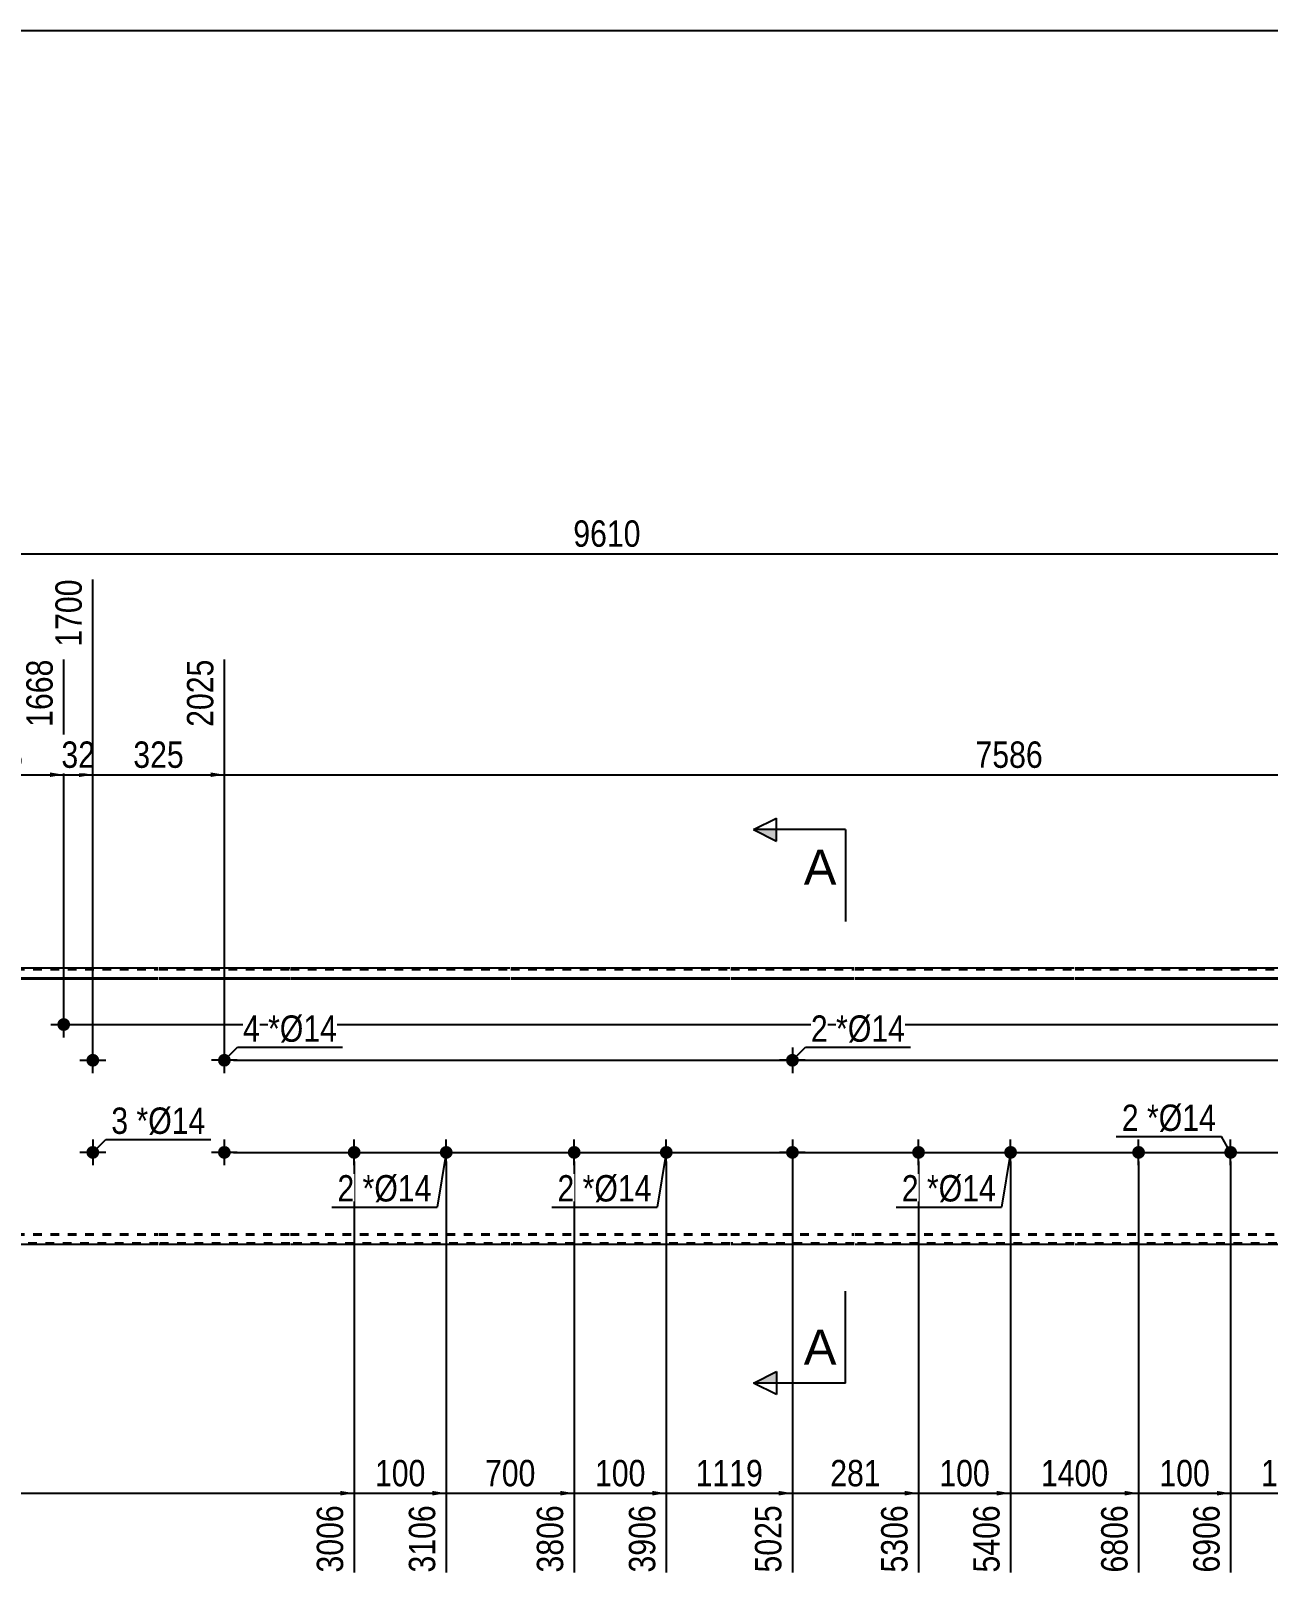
# Model space of a CAD drawing. Header units: millimetres. Extents: x -70 to 333, y -160 to 117.
# Drawn here: x 66.4 to 200.8, y -51.2 to 116.8 of the extents above; entities that cross this region are included whole.
import ezdxf

# ---------------------------------------------------------------- set-up
doc = ezdxf.new("R2010")
doc.units = ezdxf.units.MM
doc.linetypes.add('DXK_LINE_DOT1', pattern=[1.8814, 0.9407, -0.9407])
doc.styles.add('Arial', font='ARIAL.TTF', dxfattribs={"height": 0.2})
doc.styles.add('Arial Narrow', font='ARIALN.TTF', dxfattribs={"height": 0.2})

# ---------------------------------------------------------------- blocks, each defined once
blk = doc.blocks.new('Unknown-629091701-2067')
at = {"color": 5, "linetype": 'Continuous'}
blk.add_line((332.8, 116.75), (-67.2, 116.75), dxfattribs=at)
blk = doc.blocks.new('Part-629091701-1218 - 1203')
at = {"color": 2, "linetype": 'Continuous'}
for p, q in [((9.6, 15), (0, 15)), ((0, 15), (0, -15)), ((0, 13.94), (9.6, 13.94)), ((0, 13.83), (9.6, 13.83)), ((27.05, 15), (9.7, 15)), ((9.7, 13.94), (27.05, 13.94)), ((9.7, 13.83), (27.05, 13.83)), ((62.75, 15), (27.15, 15)), ((27.15, 13.94), (62.75, 13.94)), ((27.15, 13.83), (62.75, 13.83)), ((80.2, 15), (62.85, 15)), ((62.85, 13.94), (80.2, 13.94)), ((62.85, 13.83), (80.2, 13.83)), ((94.49, 15), (80.3, 15)), ((80.3, 13.94), (94.49, 13.94)), ((80.3, 13.83), (94.49, 13.83)), ((118.39, 15), (94.59, 15)), ((94.59, 13.94), (118.39, 13.94)), ((94.59, 13.83), (118.39, 13.83)), ((142.29, 15), (118.49, 15)), ((118.49, 13.94), (142.29, 13.94)), ((118.49, 13.83), (142.29, 13.83)), ((155.79, 15), (142.39, 15)), ((142.39, 13.94), (155.79, 13.94)), ((142.39, 13.83), (155.79, 13.83)), ((179.69, 15), (155.89, 15)), ((155.89, 13.94), (179.69, 13.94)), ((155.89, 13.83), (179.69, 13.83)), ((203.59, 15), (179.79, 15)), ((179.79, 13.94), (203.59, 13.94)), ((179.79, 13.83), (203.59, 13.83)), ((227.49, 15), (203.69, 15)), ((203.69, 13.94), (227.49, 13.94)), ((203.69, 13.83), (227.49, 13.83)), ((251.78, 15), (227.59, 15)), ((227.59, 13.94), (251.78, 13.94)), ((227.59, 13.83), (251.78, 13.83)), ((257.88, 15), (251.88, 15)), ((251.88, 13.94), (257.88, 13.94)), ((251.88, 13.83), (257.88, 13.83)), ((257.88, -15), (257.88, 15)), ((9.6, -15), (0, -15)), ((27.05, -15), (9.7, -15)), ((62.75, -15), (27.15, -15)), ((80.2, -15), (62.85, -15)), ((94.49, -15), (80.3, -15)), ((118.39, -15), (94.59, -15)), ((142.29, -15), (118.49, -15)), ((155.79, -15), (142.39, -15)), ((179.69, -15), (155.89, -15)), ((203.59, -15), (179.79, -15)), ((227.49, -15), (203.69, -15)), ((251.78, -15), (227.59, -15)), ((257.88, -15), (251.88, -15))]:
    blk.add_line(p, q, dxfattribs=at)
at = {"color": 7, "linetype": 'DXK_LINE_DOT1'}
for p, q in [((0, 14.85), (9.6, 14.85)), ((9.7, 14.85), (27.05, 14.85)), ((27.15, 14.85), (62.75, 14.85)), ((62.85, 14.85), (80.2, 14.85)), ((80.3, 14.85), (94.49, 14.85)), ((94.59, 14.85), (118.39, 14.85)), ((118.49, 14.85), (142.29, 14.85)), ((142.39, 14.85), (155.79, 14.85)), ((155.89, 14.85), (179.69, 14.85)), ((179.79, 14.85), (203.59, 14.85)), ((203.69, 14.85), (227.49, 14.85)), ((227.59, 14.85), (251.78, 14.85)), ((251.88, 14.85), (257.88, 14.85)), ((0, -13.83), (9.6, -13.83)), ((0, -13.94), (9.6, -13.94)), ((9.6, -14.85), (0, -14.85)), ((9.7, -13.83), (27.05, -13.83)), ((9.7, -13.94), (27.05, -13.94)), ((27.05, -14.85), (9.7, -14.85)), ((27.15, -13.83), (62.75, -13.83)), ((27.15, -13.94), (62.75, -13.94)), ((62.75, -14.85), (27.15, -14.85)), ((62.85, -13.83), (80.2, -13.83)), ((62.85, -13.94), (80.2, -13.94)), ((80.2, -14.85), (62.85, -14.85)), ((80.3, -13.83), (94.49, -13.83)), ((80.3, -13.94), (94.49, -13.94)), ((94.49, -14.85), (80.3, -14.85)), ((94.59, -13.83), (118.39, -13.83)), ((94.59, -13.94), (118.39, -13.94)), ((118.39, -14.85), (94.59, -14.85)), ((118.49, -13.83), (142.29, -13.83)), ((118.49, -13.94), (142.29, -13.94)), ((142.29, -14.85), (118.49, -14.85)), ((142.39, -13.83), (155.79, -13.83)), ((142.39, -13.94), (155.79, -13.94)), ((155.79, -14.85), (142.39, -14.85)), ((155.89, -13.83), (179.69, -13.83)), ((155.89, -13.94), (179.69, -13.94)), ((179.69, -14.85), (155.89, -14.85)), ((179.79, -13.83), (203.59, -13.83)), ((179.79, -13.94), (203.59, -13.94)), ((203.59, -14.85), (179.79, -14.85)), ((203.69, -13.83), (227.49, -13.83)), ((203.69, -13.94), (227.49, -13.94)), ((227.49, -14.85), (203.69, -14.85)), ((227.59, -13.83), (251.78, -13.83)), ((227.59, -13.94), (251.78, -13.94)), ((251.78, -14.85), (227.59, -14.85)), ((251.88, -13.83), (257.88, -13.83)), ((251.88, -13.94), (257.88, -13.94)), ((257.88, -14.85), (251.88, -14.85))]:
    blk.add_line(p, q, dxfattribs=at)
blk = doc.blocks.new('Bolt-629091701-1220 - 1203')
at = {"linetype": 'Continuous'}
for points in [[(186.69, -4.3, -1), (186.69, -5.7, -1)], [(196.69, -4.3, -1), (196.69, -5.7, -1)]]:
    blk.add_hatch(color=3, dxfattribs=at).paths.add_polyline_path(points)
at = {"color": 3, "linetype": 'Continuous'}
for p, q in [((185.29, -5), (188.09, -5)), ((186.69, -6.4), (186.69, -3.6)), ((195.29, -5), (198.09, -5)), ((196.69, -6.4), (196.69, -3.6))]:
    blk.add_line(p, q, dxfattribs=at)
blk = doc.blocks.new('Bolt-629091701-1221 - 1203')
at = {"linetype": 'Continuous'}
for points in [[(162.79, -4.3, -1), (162.79, -5.7, -1)], [(172.79, -4.3, -1), (172.79, -5.7, -1)]]:
    blk.add_hatch(color=3, dxfattribs=at).paths.add_polyline_path(points)
at = {"color": 3, "linetype": 'Continuous'}
for p, q in [((161.39, -5), (164.19, -5)), ((162.79, -6.4), (162.79, -3.6)), ((171.39, -5), (174.19, -5)), ((172.79, -6.4), (172.79, -3.6))]:
    blk.add_line(p, q, dxfattribs=at)
blk = doc.blocks.new('Bolt-629091701-1222 - 1203')
at = {"linetype": 'Continuous'}
for points in [[(101.49, -4.3, -1), (101.49, -5.7, -1)], [(111.49, -4.3, -1), (111.49, -5.7, -1)]]:
    blk.add_hatch(color=3, dxfattribs=at).paths.add_polyline_path(points)
at = {"color": 3, "linetype": 'Continuous'}
for p, q in [((100.09, -5), (102.89, -5)), ((101.49, -6.4), (101.49, -3.6)), ((110.09, -5), (112.89, -5)), ((111.49, -6.4), (111.49, -3.6))]:
    blk.add_line(p, q, dxfattribs=at)
blk = doc.blocks.new('Bolt-629091701-1227 - 1203')
at = {"linetype": 'Continuous'}
blk.add_hatch(color=3, dxfattribs=at).paths.add_polyline_path([(69.24, 8.88, -1), (70.64, 8.88, -1)])
at = {"color": 3, "linetype": 'Continuous'}
for p, q in [((69.94, 7.48), (69.94, 10.28)), ((68.54, 8.88), (71.34, 8.88))]:
    blk.add_line(p, q, dxfattribs=at)
blk = doc.blocks.new('Bolt-629091701-1228 - 1203')
at = {"linetype": 'Continuous'}
blk.add_hatch(color=3, dxfattribs=at).paths.add_polyline_path([(72.4, 5, -1), (73.8, 5, -1)])
at = {"color": 3, "linetype": 'Continuous'}
for p, q in [((73.1, 3.6), (73.1, 6.4)), ((71.7, 5), (74.5, 5))]:
    blk.add_line(p, q, dxfattribs=at)
blk = doc.blocks.new('Bolt-629091701-1229 - 1203')
at = {"linetype": 'Continuous'}
blk.add_hatch(color=3, dxfattribs=at).paths.add_polyline_path([(73.8, -5, -1), (72.4, -5, -1)])
at = {"color": 3, "linetype": 'Continuous'}
for p, q in [((74.5, -5), (71.7, -5)), ((73.1, -3.6), (73.1, -6.4))]:
    blk.add_line(p, q, dxfattribs=at)
blk = doc.blocks.new('Bolt-629091701-1230 - 1203')
at = {"linetype": 'Continuous'}
for points in [[(1.8, 5, -1), (3.2, 5, -1)], [(86.69, 5, -1), (88.09, 5, -1)]]:
    blk.add_hatch(color=3, dxfattribs=at).paths.add_polyline_path(points)
at = {"color": 3, "linetype": 'Continuous'}
for p, q in [((2.5, 3.6), (2.5, 6.4)), ((87.39, 3.6), (87.39, 6.4)), ((3.9, 5), (1.1, 5)), ((88.79, 5), (85.99, 5))]:
    blk.add_line(p, q, dxfattribs=at)
blk = doc.blocks.new('Bolt-629091701-1231 - 1203')
at = {"linetype": 'Continuous'}
for points in [[(1.8, -5, -1), (3.2, -5, -1)], [(86.69, -5, -1), (88.09, -5, -1)]]:
    blk.add_hatch(color=3, dxfattribs=at).paths.add_polyline_path(points)
at = {"color": 3, "linetype": 'Continuous'}
for p, q in [((3.9, -5), (1.1, -5)), ((2.5, -6.4), (2.5, -3.6)), ((88.79, -5), (85.99, -5)), ((87.39, -6.4), (87.39, -3.6))]:
    blk.add_line(p, q, dxfattribs=at)
blk = doc.blocks.new('Bolt-629091701-1236 - 1203')
at = {"linetype": 'Continuous'}
for points in [[(149.79, 5, -1), (148.39, 5, -1)], [(149.79, -5, -1), (148.39, -5, -1)]]:
    blk.add_hatch(color=3, dxfattribs=at).paths.add_polyline_path(points)
at = {"color": 3, "linetype": 'Continuous'}
for p, q in [((149.09, 6.4), (149.09, 3.6)), ((150.49, 5), (147.69, 5)), ((150.49, -5), (147.69, -5)), ((149.09, -3.6), (149.09, -6.4))]:
    blk.add_line(p, q, dxfattribs=at)
blk = doc.blocks.new('Bolt-629091701-1237 - 1203')
at = {"linetype": 'Continuous'}
for points in [[(125.39, -4.3, -1), (125.39, -5.7, -1)], [(135.39, -4.3, -1), (135.39, -5.7, -1)]]:
    blk.add_hatch(color=3, dxfattribs=at).paths.add_polyline_path(points)
at = {"color": 3, "linetype": 'Continuous'}
for p, q in [((123.99, -5), (126.79, -5)), ((125.39, -6.4), (125.39, -3.6)), ((133.99, -5), (136.79, -5)), ((135.39, -6.4), (135.39, -3.6))]:
    blk.add_line(p, q, dxfattribs=at)
blk = doc.blocks.new('StraightDimension-629091701-1357 - 1203')
at = {"linetype": 'Continuous'}
blk.add_hatch(color=7, dxfattribs=at).paths.add_polyline_path([(68.44, 36.25), (69.94, 36), (68.44, 35.75)])
at = {"color": 7, "linetype": 'Continuous'}
for p, q in [((55.65, 6), (55.65, 48.51)), ((69.94, 9.88), (69.94, 48.51)), ((55.65, 36), (69.94, 36))]:
    blk.add_line(p, q, dxfattribs=at)
at = {"color": 0}
blk.add_wipeout([(66.14, 36.15), (66.14, 40.35), (59.45, 40.35), (59.45, 36.15)], dxfattribs=at)
at = {"color": 3, "style": 'Arial Narrow'}
blk.add_text('593', height=2.863, dxfattribs=at).set_placement((60.05, 36.75))
at = {"color": 0, "linetype": 'Continuous'}
blk.add_wipeout([(69.34, 49.11), (65.14, 49.11), (65.14, 40.6), (69.34, 40.6)], dxfattribs=at)
at = {"color": 3, "linetype": 'Continuous', "style": 'Arial Narrow'}
blk.add_text('1668', height=2.863, rotation=90.0002, dxfattribs=at).set_placement((68.74, 41.2))
blk = doc.blocks.new('StraightDimension-629091701-1293 - 1203')
at = {"linetype": 'Continuous'}
blk.add_hatch(color=7, dxfattribs=at).paths.add_polyline_path([(171.29, -41.75), (172.79, -42), (171.29, -42.25)])
at = {"color": 7, "linetype": 'Continuous'}
for p, q in [((162.79, -6), (162.79, -50.61)), ((172.79, -6), (172.79, -50.61)), ((162.79, -42), (172.79, -42))]:
    blk.add_line(p, q, dxfattribs=at)
at = {"color": 0}
blk.add_wipeout([(171.13, -41.85), (171.13, -37.65), (164.45, -37.65), (164.45, -41.85)], dxfattribs=at)
at = {"color": 0, "linetype": 'Continuous'}
blk.add_wipeout([(172.19, -42.7), (167.99, -42.7), (167.99, -51.21), (172.19, -51.21)], dxfattribs=at)
at = {"color": 3, "style": 'Arial Narrow'}
blk.add_text('100', height=2.863, dxfattribs=at).set_placement((165.05, -41.25))
at = {"color": 3, "linetype": 'Continuous', "style": 'Arial Narrow'}
blk.add_text('5406', height=2.863, rotation=90.0002, dxfattribs=at).set_placement((171.59, -50.61))
blk = doc.blocks.new('StraightDimension-629091701-1297 - 1203')
at = {"linetype": 'Continuous'}
blk.add_hatch(color=7, dxfattribs=at).paths.add_polyline_path([(123.89, -41.75), (125.39, -42), (123.89, -42.25)])
at = {"color": 7, "linetype": 'Continuous'}
for p, q in [((111.49, -6), (111.49, -50.61)), ((125.39, -6), (125.39, -50.61)), ((111.49, -42), (125.39, -42))]:
    blk.add_line(p, q, dxfattribs=at)
at = {"color": 0}
blk.add_wipeout([(121.78, -41.85), (121.78, -37.65), (115.1, -37.65), (115.1, -41.85)], dxfattribs=at)
at = {"color": 0, "linetype": 'Continuous'}
blk.add_wipeout([(124.79, -42.7), (120.59, -42.7), (120.59, -51.21), (124.79, -51.21)], dxfattribs=at)
at = {"color": 3, "style": 'Arial Narrow'}
blk.add_text('700', height=2.863, dxfattribs=at).set_placement((115.7, -41.25))
at = {"color": 3, "linetype": 'Continuous', "style": 'Arial Narrow'}
blk.add_text('3806', height=2.863, rotation=90.0002, dxfattribs=at).set_placement((124.19, -50.61))
blk = doc.blocks.new('StraightDimension-629091701-1356 - 1203')
at = {"linetype": 'Continuous'}
blk.add_hatch(color=7, dxfattribs=at).paths.add_polyline_path([(71.6, 36.25), (73.1, 36), (71.6, 35.75)])
at = {"color": 7, "linetype": 'Continuous'}
for p, q in [((73.1, 6), (73.1, 57.21)), ((69.94, 9.88), (69.94, 48.51)), ((69.94, 36), (73.1, 36))]:
    blk.add_line(p, q, dxfattribs=at)
at = {"color": 0, "linetype": 'Continuous'}
blk.add_wipeout([(72.5, 57.81), (68.3, 57.81), (68.3, 49.3), (72.5, 49.3)], dxfattribs=at)
at = {"color": 0}
blk.add_wipeout([(73.95, 36.15), (73.95, 40.35), (69.09, 40.35), (69.09, 36.15)], dxfattribs=at)
at = {"color": 3, "linetype": 'Continuous', "style": 'Arial Narrow'}
blk.add_text('1700', height=2.863, rotation=90.0002, dxfattribs=at).set_placement((71.9, 49.9))
at = {"color": 3, "style": 'Arial Narrow'}
blk.add_text('32', height=2.863, dxfattribs=at).set_placement((69.69, 36.75))
blk = doc.blocks.new('StraightDimension-629091701-1292 - 1203')
at = {"linetype": 'Continuous'}
blk.add_hatch(color=7, dxfattribs=at).paths.add_polyline_path([(185.19, -41.75), (186.69, -42), (185.19, -42.25)])
at = {"color": 7, "linetype": 'Continuous'}
for p, q in [((172.79, -6), (172.79, -50.61)), ((186.69, -6), (186.69, -50.61)), ((172.79, -42), (186.69, -42))]:
    blk.add_line(p, q, dxfattribs=at)
at = {"color": 0}
blk.add_wipeout([(184, -41.85), (184, -37.65), (175.48, -37.65), (175.48, -41.85)], dxfattribs=at)
at = {"color": 0, "linetype": 'Continuous'}
blk.add_wipeout([(186.09, -42.7), (181.89, -42.7), (181.89, -51.21), (186.09, -51.21)], dxfattribs=at)
at = {"color": 3, "style": 'Arial Narrow'}
blk.add_text('1400', height=2.863, dxfattribs=at).set_placement((176.08, -41.25))
at = {"color": 3, "linetype": 'Continuous', "style": 'Arial Narrow'}
blk.add_text('6806', height=2.863, rotation=90.0002, dxfattribs=at).set_placement((185.49, -50.61))
blk = doc.blocks.new('StraightDimension-629091701-1355 - 1203')
at = {"linetype": 'Continuous'}
blk.add_hatch(color=7, dxfattribs=at).paths.add_polyline_path([(85.89, 36.25), (87.39, 36), (85.89, 35.75)])
at = {"color": 7, "linetype": 'Continuous'}
for p, q in [((73.1, 6), (73.1, 57.21)), ((87.39, 6), (87.39, 48.51)), ((73.1, 36), (87.39, 36))]:
    blk.add_line(p, q, dxfattribs=at)
at = {"color": 0}
blk.add_wipeout([(83.59, 36.15), (83.59, 40.35), (76.9, 40.35), (76.9, 36.15)], dxfattribs=at)
at = {"color": 3, "style": 'Arial Narrow'}
blk.add_text('325', height=2.863, dxfattribs=at).set_placement((77.5, 36.75))
at = {"color": 0, "linetype": 'Continuous'}
blk.add_wipeout([(86.79, 49.11), (82.59, 49.11), (82.59, 40.6), (86.79, 40.6)], dxfattribs=at)
at = {"color": 3, "linetype": 'Continuous', "style": 'Arial Narrow'}
blk.add_text('2025', height=2.863, rotation=90.0002, dxfattribs=at).set_placement((86.19, 41.2))
blk = doc.blocks.new('StraightDimension-629091701-1291 - 1203')
at = {"linetype": 'Continuous'}
blk.add_hatch(color=7, dxfattribs=at).paths.add_polyline_path([(195.19, -41.75), (196.69, -42), (195.19, -42.25)])
at = {"color": 7, "linetype": 'Continuous'}
for p, q in [((186.69, -6), (186.69, -50.61)), ((196.69, -6), (196.69, -50.61)), ((186.69, -42), (196.69, -42))]:
    blk.add_line(p, q, dxfattribs=at)
at = {"color": 0}
blk.add_wipeout([(195.03, -41.85), (195.03, -37.65), (188.35, -37.65), (188.35, -41.85)], dxfattribs=at)
at = {"color": 0, "linetype": 'Continuous'}
blk.add_wipeout([(196.09, -42.7), (191.89, -42.7), (191.89, -51.21), (196.09, -51.21)], dxfattribs=at)
at = {"color": 3, "style": 'Arial Narrow'}
blk.add_text('100', height=2.863, dxfattribs=at).set_placement((188.95, -41.25))
at = {"color": 3, "linetype": 'Continuous', "style": 'Arial Narrow'}
blk.add_text('6906', height=2.863, rotation=90.0002, dxfattribs=at).set_placement((195.49, -50.61))
blk = doc.blocks.new('StraightDimension-629091701-1354 - 1203')
at = {"linetype": 'Continuous'}
blk.add_hatch(color=7, dxfattribs=at).paths.add_polyline_path([(256.38, 36.25), (257.88, 36), (256.38, 35.75)])
at = {"color": 7, "linetype": 'Continuous'}
for p, q in [((87.39, 6), (87.39, 48.51)), ((257.88, 16), (257.88, 44.61)), ((87.39, 36), (257.88, 36))]:
    blk.add_line(p, q, dxfattribs=at)
at = {"color": 0, "linetype": 'Continuous'}
blk.add_wipeout([(257.28, 45.21), (253.08, 45.21), (253.08, 36.7), (257.28, 36.7)], dxfattribs=at)
at = {"color": 0}
blk.add_wipeout([(176.9, 36.15), (176.9, 40.35), (168.38, 40.35), (168.38, 36.15)], dxfattribs=at)
at = {"color": 3, "linetype": 'Continuous', "style": 'Arial Narrow'}
blk.add_text('9610', height=2.863, rotation=90.0002, dxfattribs=at).set_placement((256.68, 37.3))
at = {"color": 3, "style": 'Arial Narrow'}
blk.add_text('7586', height=2.863, dxfattribs=at).set_placement((168.98, 36.75))
blk = doc.blocks.new('StraightDimension-629091701-1290 - 1203')
at = {"linetype": 'Continuous'}
blk.add_hatch(color=7, dxfattribs=at).paths.add_polyline_path([(209.09, -41.75), (210.59, -42), (209.09, -42.25)])
at = {"color": 7, "linetype": 'Continuous'}
for p, q in [((196.69, -6), (196.69, -50.61)), ((210.59, -6), (210.59, -50.61)), ((196.69, -42), (210.59, -42))]:
    blk.add_line(p, q, dxfattribs=at)
at = {"color": 0}
blk.add_wipeout([(207.9, -41.85), (207.9, -37.65), (199.38, -37.65), (199.38, -41.85)], dxfattribs=at)
at = {"color": 0, "linetype": 'Continuous'}
blk.add_wipeout([(209.99, -42.7), (205.79, -42.7), (205.79, -51.21), (209.99, -51.21)], dxfattribs=at)
at = {"color": 3, "style": 'Arial Narrow'}
blk.add_text('1400', height=2.863, dxfattribs=at).set_placement((199.98, -41.25))
at = {"color": 3, "linetype": 'Continuous', "style": 'Arial Narrow'}
blk.add_text('8306', height=2.863, rotation=90.0002, dxfattribs=at).set_placement((209.39, -50.61))
blk = doc.blocks.new('StraightDimension-629091701-1299 - 1203')
at = {"linetype": 'Continuous'}
blk.add_hatch(color=7, dxfattribs=at).paths.add_polyline_path([(99.99, -41.75), (101.49, -42), (99.99, -42.25)])
at = {"color": 7, "linetype": 'Continuous'}
for p, q in [((101.49, -6), (101.49, -50.61)), ((0, -16), (0, -45.13)), ((0, -42), (101.49, -42))]:
    blk.add_line(p, q, dxfattribs=at)
at = {"color": 0}
blk.add_wipeout([(55, -41.85), (55, -37.65), (46.49, -37.65), (46.49, -41.85)], dxfattribs=at)
at = {"color": 0, "linetype": 'Continuous'}
for points in [[(-0.6, -42.7), (-4.8, -42.7), (-4.8, -45.73), (-0.6, -45.73)], [(100.89, -42.7), (96.69, -42.7), (96.69, -51.21), (100.89, -51.21)]]:
    blk.add_wipeout(points, dxfattribs=at)
at = {"color": 3, "style": 'Arial Narrow'}
blk.add_text('3006', height=2.863, dxfattribs=at).set_placement((47.09, -41.25))
at = {"color": 3, "linetype": 'Continuous', "style": 'Arial Narrow'}
for s, height, p in [('0', 2.86, (-1.2, -45.13)), ('3006', 2.863, (100.29, -50.61))]:
    blk.add_text(s, height=height, rotation=90.0002, dxfattribs=at).set_placement(p)
blk = doc.blocks.new('StraightDimension-629091701-1294 - 1203')
at = {"linetype": 'Continuous'}
blk.add_hatch(color=7, dxfattribs=at).paths.add_polyline_path([(161.29, -41.75), (162.79, -42), (161.29, -42.25)])
at = {"color": 7, "linetype": 'Continuous'}
for p, q in [((149.09, -6), (149.09, -50.61)), ((162.79, -6), (162.79, -50.61)), ((149.09, -42), (162.79, -42))]:
    blk.add_line(p, q, dxfattribs=at)
at = {"color": 0}
blk.add_wipeout([(159.28, -41.85), (159.28, -37.65), (152.6, -37.65), (152.6, -41.85)], dxfattribs=at)
at = {"color": 0, "linetype": 'Continuous'}
blk.add_wipeout([(162.19, -42.7), (157.99, -42.7), (157.99, -51.21), (162.19, -51.21)], dxfattribs=at)
at = {"color": 3, "style": 'Arial Narrow'}
blk.add_text('281', height=2.863, dxfattribs=at).set_placement((153.2, -41.25))
at = {"color": 3, "linetype": 'Continuous', "style": 'Arial Narrow'}
blk.add_text('5306', height=2.863, rotation=90.0002, dxfattribs=at).set_placement((161.59, -50.61))
blk = doc.blocks.new('StraightDimension-629091701-1295 - 1203')
at = {"linetype": 'Continuous'}
blk.add_hatch(color=7, dxfattribs=at).paths.add_polyline_path([(147.59, -41.75), (149.09, -42), (147.59, -42.25)])
at = {"color": 7, "linetype": 'Continuous'}
for p, q in [((135.39, -6), (135.39, -50.61)), ((149.09, -6), (149.09, -50.61)), ((135.39, -42), (149.09, -42))]:
    blk.add_line(p, q, dxfattribs=at)
at = {"color": 0}
blk.add_wipeout([(146.5, -41.85), (146.5, -37.65), (137.98, -37.65), (137.98, -41.85)], dxfattribs=at)
at = {"color": 0, "linetype": 'Continuous'}
blk.add_wipeout([(148.49, -42.7), (144.29, -42.7), (144.29, -51.21), (148.49, -51.21)], dxfattribs=at)
at = {"color": 3, "style": 'Arial Narrow'}
blk.add_text('1119', height=2.863, dxfattribs=at).set_placement((138.58, -41.25))
at = {"color": 3, "linetype": 'Continuous', "style": 'Arial Narrow'}
blk.add_text('5025', height=2.863, rotation=90.0002, dxfattribs=at).set_placement((147.89, -50.61))
blk = doc.blocks.new('StraightDimension-629091701-1296 - 1203')
at = {"linetype": 'Continuous'}
blk.add_hatch(color=7, dxfattribs=at).paths.add_polyline_path([(133.89, -41.75), (135.39, -42), (133.89, -42.25)])
at = {"color": 7, "linetype": 'Continuous'}
for p, q in [((125.39, -6), (125.39, -50.61)), ((135.39, -6), (135.39, -50.61)), ((125.39, -42), (135.39, -42))]:
    blk.add_line(p, q, dxfattribs=at)
at = {"color": 0}
blk.add_wipeout([(133.73, -41.85), (133.73, -37.65), (127.05, -37.65), (127.05, -41.85)], dxfattribs=at)
at = {"color": 0, "linetype": 'Continuous'}
blk.add_wipeout([(134.79, -42.7), (130.59, -42.7), (130.59, -51.21), (134.79, -51.21)], dxfattribs=at)
at = {"color": 3, "style": 'Arial Narrow'}
blk.add_text('100', height=2.863, dxfattribs=at).set_placement((127.65, -41.25))
at = {"color": 3, "linetype": 'Continuous', "style": 'Arial Narrow'}
blk.add_text('3906', height=2.863, rotation=90.0002, dxfattribs=at).set_placement((134.19, -50.61))
blk = doc.blocks.new('StraightDimension-629091701-1298 - 1203')
at = {"linetype": 'Continuous'}
blk.add_hatch(color=7, dxfattribs=at).paths.add_polyline_path([(109.99, -41.75), (111.49, -42), (109.99, -42.25)])
at = {"color": 7, "linetype": 'Continuous'}
for p, q in [((101.49, -6), (101.49, -50.61)), ((111.49, -6), (111.49, -50.61)), ((101.49, -42), (111.49, -42))]:
    blk.add_line(p, q, dxfattribs=at)
at = {"color": 0}
blk.add_wipeout([(109.83, -41.85), (109.83, -37.65), (103.15, -37.65), (103.15, -41.85)], dxfattribs=at)
at = {"color": 0, "linetype": 'Continuous'}
blk.add_wipeout([(110.89, -42.7), (106.69, -42.7), (106.69, -51.21), (110.89, -51.21)], dxfattribs=at)
at = {"color": 3, "style": 'Arial Narrow'}
blk.add_text('100', height=2.863, dxfattribs=at).set_placement((103.75, -41.25))
at = {"color": 3, "linetype": 'Continuous', "style": 'Arial Narrow'}
blk.add_text('3106', height=2.863, rotation=90.0002, dxfattribs=at).set_placement((110.29, -50.61))
blk = doc.blocks.new('StraightDimension-629091701-1402 - 1203')
at = {"linetype": 'Continuous'}
for points in [[(266.75, 13.5), (267, 15), (267.25, 13.5)], [(267.25, 10.38), (267, 8.88), (266.75, 10.38)]]:
    blk.add_hatch(color=7, dxfattribs=at).paths.add_polyline_path(points)
at = {"color": 7, "linetype": 'Continuous'}
for p, q in [((245.69, 15), (269.4, 15)), ((267, 8.88), (267, 15)), ((70.94, 8.88), (269.4, 8.88))]:
    blk.add_line(p, q, dxfattribs=at)
at = {"color": 0}
blk.add_wipeout([(266.85, 14.37), (262.65, 14.37), (262.65, 9.51), (266.85, 9.51)], dxfattribs=at)
at = {"color": 3, "style": 'Arial Narrow'}
blk.add_text('61', height=2.863, rotation=90.0002, dxfattribs=at).set_placement((266.25, 10.11))
blk = doc.blocks.new('StraightDimension-629091701-1403 - 1203')
at = {"linetype": 'Continuous'}
for points in [[(266.75, 7.38), (267, 8.88), (267.25, 7.38)], [(267.25, 6.5), (267, 5), (266.75, 6.5)]]:
    blk.add_hatch(color=7, dxfattribs=at).paths.add_polyline_path(points)
at = {"color": 7, "linetype": 'Continuous'}
for p, q in [((70.94, 8.88), (269.4, 8.88)), ((267, 5), (267, 8.88)), ((88.39, 5), (269.4, 5))]:
    blk.add_line(p, q, dxfattribs=at)
at = {"color": 0}
blk.add_wipeout([(266.85, 9.37), (262.65, 9.37), (262.65, 4.51), (266.85, 4.51)], dxfattribs=at)
at = {"color": 3, "style": 'Arial Narrow'}
blk.add_text('39', height=2.863, rotation=90.0002, dxfattribs=at).set_placement((266.25, 5.11))
blk = doc.blocks.new('StraightDimension-629091701-1404 - 1203')
at = {"linetype": 'Continuous'}
for points in [[(266.75, 3.5), (267, 5), (267.25, 3.5)], [(267.25, -3.5), (267, -5), (266.75, -3.5)]]:
    blk.add_hatch(color=7, dxfattribs=at).paths.add_polyline_path(points)
at = {"color": 7, "linetype": 'Continuous'}
for p, q in [((88.39, 5), (269.4, 5)), ((267, -5), (267, 5)), ((88.39, -5), (269.4, -5))]:
    blk.add_line(p, q, dxfattribs=at)
at = {"color": 0}
blk.add_wipeout([(266.85, 3.34), (262.65, 3.34), (262.65, -3.34), (266.85, -3.34)], dxfattribs=at)
at = {"color": 3, "style": 'Arial Narrow'}
blk.add_text('100', height=2.863, rotation=90.0002, dxfattribs=at).set_placement((266.25, -2.74))
blk = doc.blocks.new('StraightDimension-629091701-1405 - 1203')
at = {"linetype": 'Continuous'}
for points in [[(266.75, -6.5), (267, -5), (267.25, -6.5)], [(267.25, -13.5), (267, -15), (266.75, -13.5)]]:
    blk.add_hatch(color=7, dxfattribs=at).paths.add_polyline_path(points)
at = {"color": 7, "linetype": 'Continuous'}
for p, q in [((88.39, -5), (269.4, -5)), ((267, -15), (267, -5)), ((245.69, -15), (269.4, -15))]:
    blk.add_line(p, q, dxfattribs=at)
at = {"color": 0}
blk.add_wipeout([(266.85, -6.66), (262.65, -6.66), (262.65, -13.34), (266.85, -13.34)], dxfattribs=at)
at = {"color": 3, "style": 'Arial Narrow'}
blk.add_text('100', height=2.863, rotation=90.0002, dxfattribs=at).set_placement((266.25, -12.74))
blk = doc.blocks.new('StraightDimension-629091701-1446 - 1203')
at = {"linetype": 'Continuous'}
for points in [[(1.5, 59.75), (0, 60), (1.5, 60.25)], [(256.38, 60.25), (257.88, 60), (256.38, 59.75)]]:
    blk.add_hatch(color=7, dxfattribs=at).paths.add_polyline_path(points)
at = {"color": 7, "linetype": 'Continuous'}
for p, q in [((0, 16), (0, 62.25)), ((257.88, 16), (257.88, 62.25)), ((0, 60), (257.88, 60))]:
    blk.add_line(p, q, dxfattribs=at)
at = {"color": 0}
blk.add_wipeout([(133.2, 60.15), (133.2, 64.35), (124.69, 64.35), (124.69, 60.15)], dxfattribs=at)
at = {"color": 3, "style": 'Arial Narrow'}
blk.add_text('9610', height=2.863, dxfattribs=at).set_placement((125.29, 60.75))
blk = doc.blocks.new('Mark-629091701-1485 - 1203')
at = {"color": 0}
for points in [[(101.5, -10.33), (101.5, -7.33), (99.67, -7.33), (99.67, -10.33)], [(103.68, -10.33), (103.68, -7.33), (102.4, -7.33), (102.4, -10.33)]]:
    blk.add_wipeout(points, dxfattribs=at)
for points in [[(101.5, -10.33), (101.5, -7.33), (99.67, -7.33), (99.67, -10.33)], [(103.68, -10.33), (103.68, -7.33), (102.4, -7.33), (102.4, -10.33)]]:
    blk.add_wipeout(points, dxfattribs=at)
at = {"color": 3, "style": 'Arial Narrow'}
blk.add_text('2', height=2.86, dxfattribs=at).set_placement((99.67, -10.33))
at = {"color": 0}
blk.add_wipeout([(109.89, -10.33), (109.89, -7.33), (103.68, -7.33), (103.68, -10.33)], dxfattribs=at)
blk.add_wipeout([(109.89, -10.33), (109.89, -7.33), (103.68, -7.33), (103.68, -10.33)], dxfattribs=at)
at = {"color": 7, "linetype": 'Continuous'}
for p in [(111.49, -5), (99.07, -10.93)]:
    blk.add_line(p, (110.49, -10.93), dxfattribs=at)
at = {"color": 3, "style": 'Arial Narrow'}
for s, height, p in [('*', 2.86, (102.4, -10.33)), ('Ø14', 2.863, (103.68, -10.33))]:
    blk.add_text(s, height=height, dxfattribs=at).set_placement(p)
blk = doc.blocks.new('MarkSet-629091701-1474 - 1203')
at = {"color": 0}
for points in [[(91.24, 7.01), (91.24, 10.01), (89.41, 10.01), (89.41, 7.01)], [(93.41, 7.01), (93.41, 10.01), (92.14, 10.01), (92.14, 7.01)]]:
    blk.add_wipeout(points, dxfattribs=at)
for points in [[(91.24, 7.01), (91.24, 10.01), (89.41, 10.01), (89.41, 7.01)], [(93.41, 7.01), (93.41, 10.01), (92.14, 10.01), (92.14, 7.01)]]:
    blk.add_wipeout(points, dxfattribs=at)
at = {"color": 7, "linetype": 'Continuous'}
blk.add_line((87.39, 5), (88.81, 6.41), dxfattribs=at)
at = {"color": 3, "style": 'Arial Narrow'}
blk.add_text('4', height=2.86, dxfattribs=at).set_placement((89.41, 7.01))
at = {"color": 0}
blk.add_wipeout([(99.63, 7.01), (99.63, 10.01), (93.41, 10.01), (93.41, 7.01)], dxfattribs=at)
blk.add_wipeout([(99.63, 7.01), (99.63, 10.01), (93.41, 10.01), (93.41, 7.01)], dxfattribs=at)
at = {"color": 7, "linetype": 'Continuous'}
blk.add_line((88.81, 6.41), (100.23, 6.41), dxfattribs=at)
at = {"color": 3, "style": 'Arial Narrow'}
for s, height, p in [('*', 2.86, (92.14, 7.01)), ('Ø14', 2.863, (93.41, 7.01))]:
    blk.add_text(s, height=height, dxfattribs=at).set_placement(p)
blk = doc.blocks.new('Mark-629091701-1489 - 1203')
at = {"color": 0}
for points in [[(152.93, 7.01), (152.93, 10.01), (151.1, 10.01), (151.1, 7.01)], [(155.11, 7.01), (155.11, 10.01), (153.83, 10.01), (153.83, 7.01)]]:
    blk.add_wipeout(points, dxfattribs=at)
for points in [[(152.93, 7.01), (152.93, 10.01), (151.1, 10.01), (151.1, 7.01)], [(155.11, 7.01), (155.11, 10.01), (153.83, 10.01), (153.83, 7.01)]]:
    blk.add_wipeout(points, dxfattribs=at)
at = {"color": 7, "linetype": 'Continuous'}
blk.add_line((149.09, 5), (150.5, 6.41), dxfattribs=at)
at = {"color": 3, "style": 'Arial Narrow'}
blk.add_text('2', height=2.86, dxfattribs=at).set_placement((151.1, 7.01))
at = {"color": 0}
blk.add_wipeout([(161.32, 7.01), (161.32, 10.01), (155.11, 10.01), (155.11, 7.01)], dxfattribs=at)
blk.add_wipeout([(161.32, 7.01), (161.32, 10.01), (155.11, 10.01), (155.11, 7.01)], dxfattribs=at)
at = {"color": 7, "linetype": 'Continuous'}
blk.add_line((150.5, 6.41), (161.92, 6.41), dxfattribs=at)
at = {"color": 3, "style": 'Arial Narrow'}
for s, height, p in [('*', 2.86, (153.83, 7.01)), ('Ø14', 2.863, (155.11, 7.01))]:
    blk.add_text(s, height=height, dxfattribs=at).set_placement(p)
blk = doc.blocks.new('Mark-629091701-1484 - 1203')
at = {"color": 0}
for points in [[(162.8, -10.33), (162.8, -7.33), (160.97, -7.33), (160.97, -10.33)], [(164.98, -10.33), (164.98, -7.33), (163.7, -7.33), (163.7, -10.33)]]:
    blk.add_wipeout(points, dxfattribs=at)
for points in [[(162.8, -10.33), (162.8, -7.33), (160.97, -7.33), (160.97, -10.33)], [(164.98, -10.33), (164.98, -7.33), (163.7, -7.33), (163.7, -10.33)]]:
    blk.add_wipeout(points, dxfattribs=at)
at = {"color": 3, "style": 'Arial Narrow'}
blk.add_text('2', height=2.86, dxfattribs=at).set_placement((160.97, -10.33))
at = {"color": 0}
blk.add_wipeout([(171.19, -10.33), (171.19, -7.33), (164.98, -7.33), (164.98, -10.33)], dxfattribs=at)
blk.add_wipeout([(171.19, -10.33), (171.19, -7.33), (164.98, -7.33), (164.98, -10.33)], dxfattribs=at)
at = {"color": 7, "linetype": 'Continuous'}
for p in [(172.79, -5), (160.37, -10.93)]:
    blk.add_line(p, (171.79, -10.93), dxfattribs=at)
at = {"color": 3, "style": 'Arial Narrow'}
for s, height, p in [('*', 2.86, (163.7, -10.33)), ('Ø14', 2.863, (164.98, -10.33))]:
    blk.add_text(s, height=height, dxfattribs=at).set_placement(p)
blk = doc.blocks.new('Mark-629091701-1483 - 1203')
at = {"color": 0}
for points in [[(186.7, -2.67), (186.7, 0.33), (184.87, 0.33), (184.87, -2.67)], [(188.88, -2.67), (188.88, 0.33), (187.6, 0.33), (187.6, -2.67)]]:
    blk.add_wipeout(points, dxfattribs=at)
for points in [[(186.7, -2.67), (186.7, 0.33), (184.87, 0.33), (184.87, -2.67)], [(188.88, -2.67), (188.88, 0.33), (187.6, 0.33), (187.6, -2.67)]]:
    blk.add_wipeout(points, dxfattribs=at)
at = {"color": 3, "style": 'Arial Narrow'}
blk.add_text('2', height=2.86, dxfattribs=at).set_placement((184.87, -2.67))
at = {"color": 0}
blk.add_wipeout([(195.09, -2.67), (195.09, 0.33), (188.88, 0.33), (188.88, -2.67)], dxfattribs=at)
blk.add_wipeout([(195.09, -2.67), (195.09, 0.33), (188.88, 0.33), (188.88, -2.67)], dxfattribs=at)
at = {"color": 7, "linetype": 'Continuous'}
for p in [(184.27, -3.27), (196.69, -5)]:
    blk.add_line(p, (195.69, -3.27), dxfattribs=at)
at = {"color": 3, "style": 'Arial Narrow'}
for s, height, p in [('*', 2.86, (187.6, -2.67)), ('Ø14', 2.863, (188.88, -2.67))]:
    blk.add_text(s, height=height, dxfattribs=at).set_placement(p)
blk = doc.blocks.new('SectionMark-629091701-1281 - 1203')
at = {"linetype": 'Continuous'}
for points in [[(147.37, 30.05), (147.37, 28.8), (144.87, 30.05)], [(147.37, -28.8), (147.37, -30.05), (144.87, -30.05)]]:
    blk.add_hatch(color=30, dxfattribs=at).paths.add_polyline_path(points)
at = {"color": 30, "linetype": 'Continuous'}
for p, q in [((144.87, 30.05), (147.37, 31.3)), ((147.37, 28.8), (147.37, 31.3)), ((154.87, 30.05), (144.87, 30.05)), ((144.87, 30.05), (147.37, 28.8)), ((154.87, 30.05), (154.87, 20.05)), ((154.87, -30.05), (154.87, -20.05)), ((144.87, -30.05), (147.37, -28.8)), ((154.87, -30.05), (144.87, -30.05)), ((147.37, -31.3), (144.87, -30.05)), ((147.37, -28.8), (147.37, -31.3))]:
    blk.add_line(p, q, dxfattribs=at)
at = {"color": 0, "linetype": 'Continuous'}
for points in [[(153.87, 24.05), (153.87, 28.05), (150.32, 28.05), (150.32, 24.05)], [(153.87, -28.05), (153.87, -24.05), (150.32, -24.05), (150.32, -28.05)]]:
    blk.add_wipeout(points, dxfattribs=at)
at = {"color": 96, "linetype": 'Continuous', "style": 'Arial'}
for p in [(150.32, 24.05), (150.32, -28.05)]:
    blk.add_text('A', height=3.82, dxfattribs=at).set_placement(p)
blk = doc.blocks.new('MarkSet-629091701-1468 - 1203')
at = {"color": 0}
for points in [[(76.94, -2.99), (76.94, 0.01), (75.11, 0.01), (75.11, -2.99)], [(79.12, -2.99), (79.12, 0.01), (77.84, 0.01), (77.84, -2.99)]]:
    blk.add_wipeout(points, dxfattribs=at)
for points in [[(76.94, -2.99), (76.94, 0.01), (75.11, 0.01), (75.11, -2.99)], [(79.12, -2.99), (79.12, 0.01), (77.84, 0.01), (77.84, -2.99)]]:
    blk.add_wipeout(points, dxfattribs=at)
at = {"color": 7, "linetype": 'Continuous'}
blk.add_line((73.1, -5), (74.51, -3.59), dxfattribs=at)
at = {"color": 3, "style": 'Arial Narrow'}
blk.add_text('3', height=2.86, dxfattribs=at).set_placement((75.11, -2.99))
at = {"color": 0}
blk.add_wipeout([(85.33, -2.99), (85.33, 0.01), (79.12, 0.01), (79.12, -2.99)], dxfattribs=at)
blk.add_wipeout([(85.33, -2.99), (85.33, 0.01), (79.12, 0.01), (79.12, -2.99)], dxfattribs=at)
at = {"color": 7, "linetype": 'Continuous'}
blk.add_line((74.51, -3.59), (85.93, -3.59), dxfattribs=at)
at = {"color": 3, "style": 'Arial Narrow'}
for s, height, p in [('*', 2.86, (77.84, -2.99)), ('Ø14', 2.863, (79.12, -2.99))]:
    blk.add_text(s, height=height, dxfattribs=at).set_placement(p)
blk = doc.blocks.new('Mark-629091701-1490 - 1203')
at = {"color": 0}
for points in [[(125.4, -10.33), (125.4, -7.33), (123.57, -7.33), (123.57, -10.33)], [(127.58, -10.33), (127.58, -7.33), (126.3, -7.33), (126.3, -10.33)]]:
    blk.add_wipeout(points, dxfattribs=at)
for points in [[(125.4, -10.33), (125.4, -7.33), (123.57, -7.33), (123.57, -10.33)], [(127.58, -10.33), (127.58, -7.33), (126.3, -7.33), (126.3, -10.33)]]:
    blk.add_wipeout(points, dxfattribs=at)
at = {"color": 3, "style": 'Arial Narrow'}
blk.add_text('2', height=2.86, dxfattribs=at).set_placement((123.57, -10.33))
at = {"color": 0}
blk.add_wipeout([(133.79, -10.33), (133.79, -7.33), (127.58, -7.33), (127.58, -10.33)], dxfattribs=at)
blk.add_wipeout([(133.79, -10.33), (133.79, -7.33), (127.58, -7.33), (127.58, -10.33)], dxfattribs=at)
at = {"color": 7, "linetype": 'Continuous'}
for p in [(135.39, -5), (122.97, -10.93)]:
    blk.add_line(p, (134.39, -10.93), dxfattribs=at)
at = {"color": 3, "style": 'Arial Narrow'}
for s, height, p in [('*', 2.86, (126.3, -10.33)), ('Ø14', 2.863, (127.58, -10.33))]:
    blk.add_text(s, height=height, dxfattribs=at).set_placement(p)

msp = doc.modelspace()

# ---------------------------------------------------------------- block references
for name in ['Unknown-629091701-2067', 'Part-629091701-1218 - 1203', 'Bolt-629091701-1227 - 1203', 'Bolt-629091701-1230 - 1203', 'Bolt-629091701-1228 - 1203', 'Bolt-629091701-1236 - 1203', 'Bolt-629091701-1231 - 1203', 'Bolt-629091701-1229 - 1203', 'Bolt-629091701-1222 - 1203', 'Bolt-629091701-1237 - 1203', 'Bolt-629091701-1221 - 1203', 'Bolt-629091701-1220 - 1203']:
    msp.add_blockref(name, (0, 0))

# ---------------------------------------------------------------- next in the draw order: block references
for name in ['StraightDimension-629091701-1357 - 1203', 'MarkSet-629091701-1468 - 1203', 'StraightDimension-629091701-1299 - 1203', 'StraightDimension-629091701-1297 - 1203', 'StraightDimension-629091701-1293 - 1203']:
    msp.add_blockref(name, (0, 0))

# ---------------------------------------------------------------- next in the draw order: block references
for name in ['StraightDimension-629091701-1356 - 1203', 'StraightDimension-629091701-1298 - 1203', 'StraightDimension-629091701-1294 - 1203', 'StraightDimension-629091701-1292 - 1203']:
    msp.add_blockref(name, (0, 0))

# ---------------------------------------------------------------- next in the draw order: block references
for name in ['StraightDimension-629091701-1355 - 1203', 'StraightDimension-629091701-1295 - 1203', 'StraightDimension-629091701-1291 - 1203']:
    msp.add_blockref(name, (0, 0))

# ---------------------------------------------------------------- next in the draw order: block references
for name in ['StraightDimension-629091701-1354 - 1203', 'StraightDimension-629091701-1296 - 1203', 'StraightDimension-629091701-1290 - 1203']:
    msp.add_blockref(name, (0, 0))

# ---------------------------------------------------------------- next in the draw order: block references
for name in ['StraightDimension-629091701-1446 - 1203', 'StraightDimension-629091701-1402 - 1203']:
    msp.add_blockref(name, (0, 0))

# ---------------------------------------------------------------- next in the draw order: block references
msp.add_blockref('StraightDimension-629091701-1403 - 1203', (0, 0))

# ---------------------------------------------------------------- next in the draw order: block references
msp.add_blockref('StraightDimension-629091701-1404 - 1203', (0, 0))

# ---------------------------------------------------------------- next in the draw order: block references
for name in ['MarkSet-629091701-1474 - 1203', 'Mark-629091701-1489 - 1203', 'StraightDimension-629091701-1405 - 1203']:
    msp.add_blockref(name, (0, 0))

# ---------------------------------------------------------------- next in the draw order: block references
for name in ['SectionMark-629091701-1281 - 1203', 'Mark-629091701-1483 - 1203', 'Mark-629091701-1485 - 1203', 'Mark-629091701-1490 - 1203', 'Mark-629091701-1484 - 1203']:
    msp.add_blockref(name, (0, 0))

doc.saveas('drawing.dxf')
